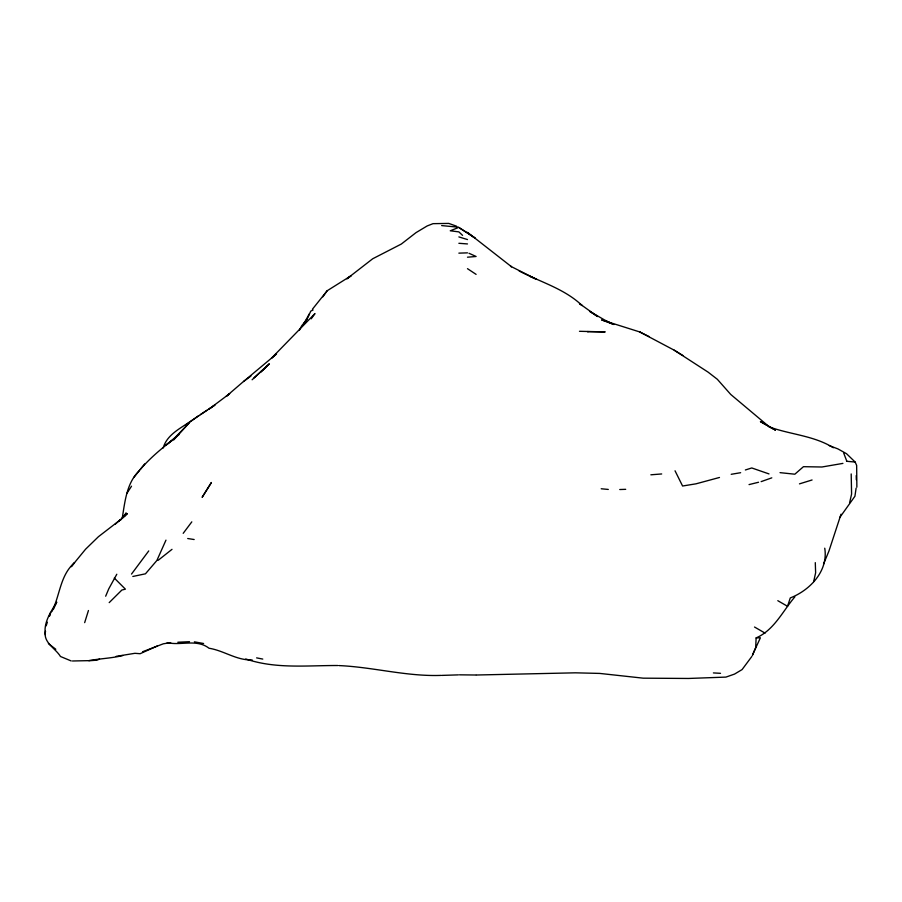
<?xml version="1.0" encoding="UTF-8"?>
<svg xmlns="http://www.w3.org/2000/svg" width="902" height="902" viewBox="0 0 902 902"><rect width="100%" height="100%" fill="white"/><g stroke="black" fill="none" stroke-linecap="round" stroke-linejoin="round"><path stroke-width="1.35" d="M45.359 634.895C43.364 622.572 50.647 612.097 56.747 602.164L53.342 609.38M794.842 596.898C782.677 611.161 774.175 630.103 756.124 637.906L755.684 647.591L752.324 655.596M45.528 631.22C42.822 642.416 55.518 648.312 60.479 656.498L71.202 660.952M856.111 488.174L854.927 496.247L839.976 517.207M122.198 518.413C124.95 501.839 126.505 483.19 139.224 470.731M813.672 581.598L815.633 572.781L815.284 562.634M849.583 502.854L851.589 494.07L851.195 473.945M46.43 624.815L46.115 625.864L47.366 622.2M84.664 622.639L88.441 610.519M49.452 616.077L50.715 612.402L49.43 616.122M841.025 514.219L828.949 551.032L823.526 564.111M163.161 448.001C166.915 434.617 180.423 428.405 190.976 421.031L206.908 410.331M51.921 611.5C60.073 595.354 60.028 575.262 74.539 562.701L71.202 566.727L85.589 549.194L98.431 536.701L120.564 519.642L118.466 521.446M105.669 596.211L108.759 588.837L116.798 574.247M307.717 317.91L310.75 311.134L313.073 309.984M752.595 654.796L760.386 637.793L756.124 637.906M165.968 540.14L156.869 560.503L145.459 573.807L132.831 576.468M124.532 516.226L126.167 512.934L120.913 519.845M299.408 330.166L301.696 325.802L307.21 319.037L303.805 323.807L309.273 313.907M126.866 493.439L131.512 486.201M311.213 318.823L314.978 313.569L271.547 358.128L276.553 353.911L243.506 381.523L250.914 376.066M148.74 550.93L131.512 574.067M322.86 296.814L327.155 290.76L350.833 275.911M751.772 656.555L742.087 669.577L734.544 674.087L725.93 677.098L688.553 678.462L643.194 678.169L599.74 673.422L575.397 672.824L476.38 675.012M327.155 290.76L312.419 309.228M183.196 533.33L191.81 521.863M140.126 469.626C149.574 458.599 160.872 448.982 172.44 440.176L165.968 445.069L179.318 434.2L173.15 439.511M133.789 477.541L144.67 463.932M173.579 440.052L189.037 423.117L173.376 439.297M109.198 602.615L121.871 590.032L125.412 589.164L114.283 578.047M122.897 517.849L127.34 513.61L115.287 524.152M252.12 379.776L269.348 363.777L260.734 371.94M260.836 371.838L267.409 365.693L254.026 377.859M243.348 381.636L226.267 396.35L229.66 393.633L209.038 409.068L214.958 405.032L200.424 414.593M158.109 560.345L172 549.341M185.395 425.225L198.79 415.596M350.957 275.967L346.875 278.819L372.718 258.761L401.322 244.047L416.014 232.637L427.165 225.951L433.028 223.662L448.779 223.414L456.592 226.233M157.354 645.945L140.126 653.713L134.928 653.307L116.155 656.363M846.527 461.272L855.141 462.038L856.652 465.409L856.866 487.17M99.513 659.069L97.055 660.163L88.441 660.816M142.617 651.74L163.33 643.803L170.647 642.63M458.87 227.372L450.256 230.788L458.87 231.882L462.557 235.366M761.13 481.634L771.796 477.846M745.356 469.976L751.772 467.958L769 473.922M799.465 483.867L812.071 479.977M719.48 477.474L696.017 483.822L682.577 486.009L675.034 470.788M749.043 484.599L758.548 482.254M122.897 655.528C111.792 658.234 100.359 658.584 88.994 660.568M842.919 463.391L821.925 466.999L803.457 466.684L794.842 474.204L780.027 472.648M731.206 474.305L740.632 472.704M467.484 257.194L476.098 256.484L469.017 253.293M650.861 474.802L661.685 473.956M177.829 642.235L189.499 641.694M458.87 253.146L467.484 252.853M619.742 489.527L625.695 489.324M442.014 675.395L458.363 674.876M72.464 660.986L87.719 660.67M459.468 674.831L475.816 675.012M337.765 665.518C306.905 665.405 275.572 669.115 245.75 658.956M338.859 665.575C373.169 667.063 406.599 676.68 441.27 675.384M441.642 225.59L458.227 227.169M579.479 331.293L605.174 331.902L587.461 331.62L588.093 331.654M713.403 672.915L720.518 673.32M252.12 659.914C236.674 660.557 223.921 650.579 209.038 648.245C196.591 638.582 180.783 645.911 167.197 642.619M458.87 243.292L467.484 243.935M601.206 488.771L608.286 489.436M187.706 538.517L194.155 539.531M194.381 641.841L203.593 643.498M256.619 657.874L262.775 659.08M458.87 236.91L467.484 239.56M775.156 429.871L769 426.804C790.084 434.584 813.694 435.497 833.392 447.753M612.706 324.077L601.623 319.906L639.811 331.97M829.299 445.622L837.913 448.903L846.527 453.706L855.141 462.038M519.169 270.995C540.388 282.078 564.427 288.685 582.151 305.575L579.479 303.557L596.707 315.937L597.631 316.534L589.547 311.258L606.742 321.225M529.587 276.238L536.397 279.259L510.555 266.225L511.535 266.767L467.484 232.344M613.935 324.54L605.321 320.537L611.387 323.514M649.068 336.57L639.777 331.959L674.234 350.202L708.081 372.131L717.316 379.268L730.744 394.456L768.921 426.533L760.386 421.584L775.269 429.837M773.037 428.822L775.325 429.95M777.806 600.687L787.525 606.291L790.287 597.936C810.131 590.167 828.464 570.898 824.744 548.202M754.523 627.025L765.065 633.114M682.848 355.467L674.234 350.202M467.123 232.727L459.49 227.902L475.106 238.06L467.484 232.908M467.484 268.672L476.098 274.377M48.392 643.577L55.8 649.26M843.674 453.007L846.786 461.159M856.212 475.613L856.336 479.796M211.372 482.547L202.228 497.16L211.372 482.547"/></g></svg>
